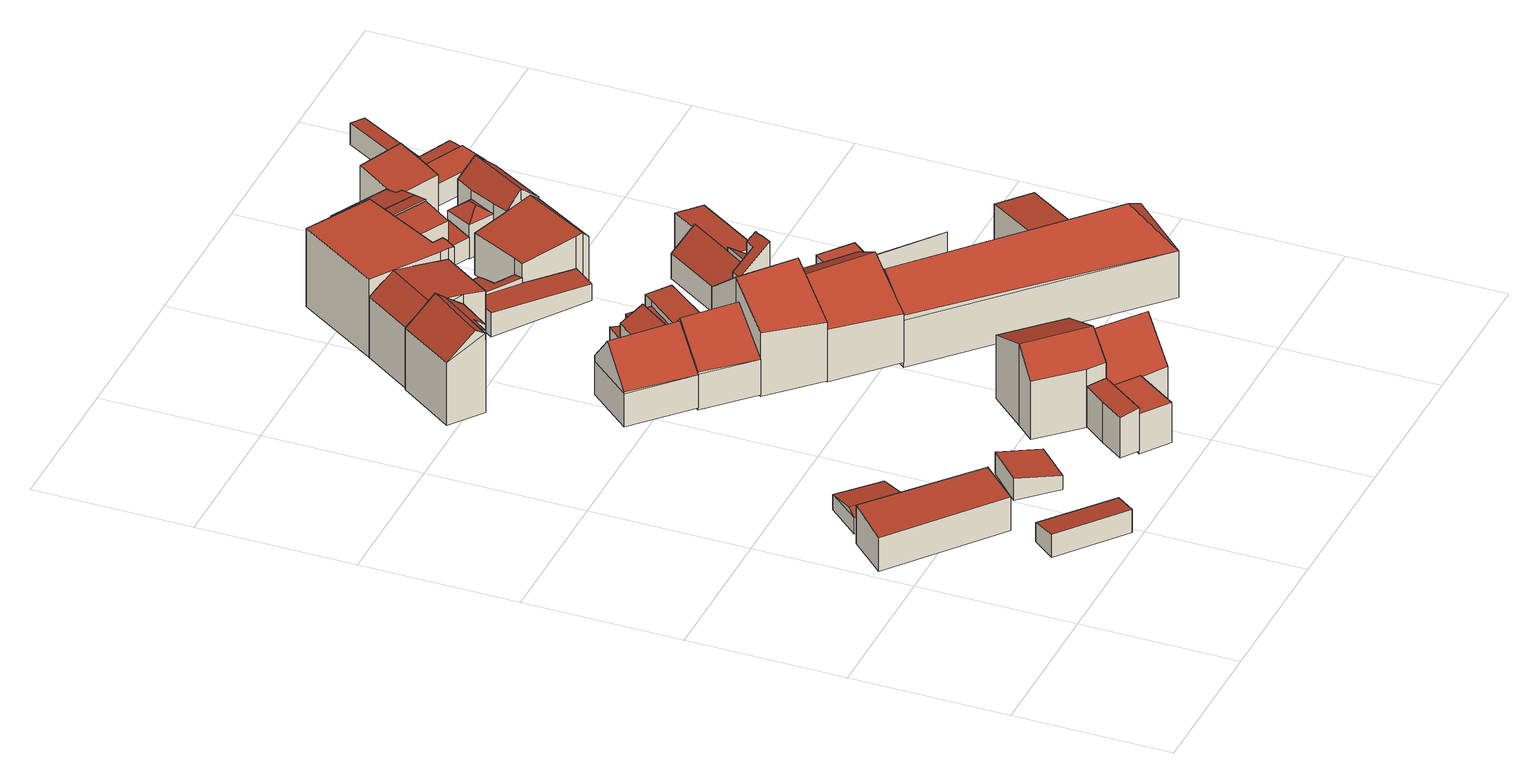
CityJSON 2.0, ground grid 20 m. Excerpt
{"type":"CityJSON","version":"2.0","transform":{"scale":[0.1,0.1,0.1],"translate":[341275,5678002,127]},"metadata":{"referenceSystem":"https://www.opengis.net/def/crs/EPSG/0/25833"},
"CityObjects":{
"building1":{"type":"Building","attributes":{"Dachtyp_tdc":"tdcPolyFlatRoof","Gemeindeschluessel":14729160,"Dachneigung":7.32,"QualitaetDacherkennung":60,"Geometrietyp2DReferenz":"3000","function":"31001_9998","roofType":"2100","measuredHeight":5.3},"geometry":[{"type":"MultiSurface","lod":"2","boundaries":[[[0,1,2,3]],[[1,4,5,2]],[[4,6,7,5]],[[6,0,3,7]],[[6,4,1,0]],[[3,2,5,7]]],"semantics":{"surfaces":[{"type":"WallSurface"},{"type":"RoofSurface"},{"type":"GroundSurface"}],"values":[0,0,0,0,1,2]}}]},
"building2":{"type":"Building","attributes":{"Dachtyp_tdc":"tdcPolyFlatRoof","Gemeindeschluessel":14729160,"Dachneigung":8.55,"QualitaetDacherkennung":77,"Geometrietyp2DReferenz":"3000","function":"31001_9998","roofType":"2100","measuredHeight":3.23},"geometry":[{"type":"MultiSurface","lod":"2","boundaries":[[[8,9,10,11]],[[9,12,13,10]],[[12,14,15,13]],[[14,8,11,15]],[[14,12,9,8]],[[11,10,13,15]]],"semantics":{"surfaces":[{"type":"WallSurface"},{"type":"RoofSurface"},{"type":"GroundSurface"}],"values":[0,0,0,0,1,2]}}]},
"building3":{"type":"Building","attributes":{"Dachtyp_tdc":"tdcGableRoof","Gemeindeschluessel":14729160,"Dachneigung":10.09,"QualitaetDacherkennung":27,"Geometrietyp2DReferenz":"3000","function":"31001_9998","roofType":"3100","measuredHeight":2.75},"geometry":[{"type":"MultiSurface","lod":"2","boundaries":[[[16,17,18,19]],[[17,20,21,18]],[[20,22,23,21]],[[22,16,19,23]],[[20,17,24]],[[16,22,25]],[[17,16,25,24]],[[22,20,24,25]],[[19,18,21,23]]],"semantics":{"surfaces":[{"type":"WallSurface"},{"type":"RoofSurface"},{"type":"GroundSurface"}],"values":[0,0,0,0,0,0,1,1,2]}}]},
"building4":{"type":"Building","attributes":{"Dachtyp_tdc":"tdcPolyFlatRoof","Gemeindeschluessel":14729160,"Dachneigung":11.05,"QualitaetDacherkennung":22,"Geometrietyp2DReferenz":"3000","function":"31001_9998","roofType":"2100","measuredHeight":3},"geometry":[{"type":"MultiSurface","lod":"2","boundaries":[[[26,27,28,29]],[[27,30,31,28]],[[30,32,33,31]],[[32,26,29,33]],[[32,30,27,26]],[[29,28,31,33]]],"semantics":{"surfaces":[{"type":"WallSurface"},{"type":"RoofSurface"},{"type":"GroundSurface"}],"values":[0,0,0,0,1,2]}}]},
"building5":{"type":"Building","attributes":{"Gemeindeschluessel":14729160,"Geometrietyp2DReferenz":"3000","function":"31001_9998","roofType":"9999"},"children":["building5-1","building5-2"]},
"building5-1":{"type":"BuildingPart","attributes":{"Dachtyp_tdc":"tdcPolyFlatRoof","Dachneigung":38.39,"QualitaetDacherkennung":59,"Geometrietyp2DReferenz":"3000","roofType":"2100","measuredHeight":10.61},"parents":["building5"],"geometry":[{"type":"MultiSurface","lod":"2","boundaries":[[[34,35,36,37]],[[35,38,39,36]],[[40,41,42,43]],[[40,44,45,41]],[[44,34,37,45]],[[44,40,43,46,38,35,34]],[[37,36,39,42,41,45]],[[42,39,38,46,43]]],"semantics":{"surfaces":[{"type":"WallSurface"},{"type":"RoofSurface"},{"type":"GroundSurface"},{"type":"ClosureSurface"}],"values":[0,0,0,0,0,1,2,3]}}]},
"building5-2":{"type":"BuildingPart","attributes":{"Dachtyp_tdc":"tdcGableRoof","Dachneigung":38.87,"QualitaetDacherkennung":50,"Geometrietyp2DReferenz":"3000","roofType":"3100","measuredHeight":11.65},"parents":["building5"],"geometry":[{"type":"MultiSurface","lod":"2","boundaries":[[[47,48,49,50]],[[48,43,42,49]],[[51,47,50,52]],[[43,48,53]],[[47,51,54]],[[48,47,54,53]],[[51,46,43,53,54]],[[50,49,42,39,52]],[[52,39,38,46,51]],[[39,42,43,46,38]]],"semantics":{"surfaces":[{"type":"WallSurface"},{"type":"RoofSurface"},{"type":"GroundSurface"},{"type":"ClosureSurface"}],"values":[0,0,0,0,0,1,1,2,0,3]}}]},
"building6":{"type":"Building","attributes":{"Dachtyp_tdc":"tdcPolyFlatRoof","Gemeindeschluessel":14729160,"Dachneigung":9.13,"QualitaetDacherkennung":57,"Geometrietyp2DReferenz":"3000","function":"31001_9998","roofType":"2100","measuredHeight":5.9},"geometry":[{"type":"MultiSurface","lod":"2","boundaries":[[[55,56,57,58]],[[56,59,60,57]],[[59,61,62,60]],[[61,63,64,62]],[[63,55,58,64]],[[63,61,59,56,55]],[[58,57,60,62,64]]],"semantics":{"surfaces":[{"type":"WallSurface"},{"type":"RoofSurface"},{"type":"GroundSurface"}],"values":[0,0,0,0,0,1,2]}}]},
"building7":{"type":"Building","attributes":{"Dachtyp_tdc":"tdcGableRoof","Gemeindeschluessel":14729160,"Dachneigung":47.48,"QualitaetDacherkennung":75,"Geometrietyp2DReferenz":"3000","function":"31001_9998","roofType":"3100","measuredHeight":9.27},"geometry":[{"type":"MultiSurface","lod":"2","boundaries":[[[65,66,67,68]],[[66,69,70,67]],[[69,71,72,70]],[[71,73,74,72]],[[73,65,68,74]],[[73,75,76,77]],[[75,78,79,80,76]],[[66,80,79,69]],[[65,77,76,80,66]],[[69,79,78,71]],[[71,78,75,73]],[[73,77,65]],[[68,67,70,72,74]]],"semantics":{"surfaces":[{"type":"WallSurface"},{"type":"RoofSurface"},{"type":"GroundSurface"}],"values":[0,0,0,0,0,1,1,0,0,0,0,0,2]}}]},
"building8":{"type":"Building","attributes":{"Dachtyp_tdc":"tdcGableRoof","Gemeindeschluessel":14729160,"Dachneigung":22.54,"QualitaetDacherkennung":56,"Geometrietyp2DReferenz":"3000","function":"31001_9998","roofType":"3100","measuredHeight":11.23},"geometry":[{"type":"MultiSurface","lod":"2","boundaries":[[[81,82,83,84]],[[82,85,86,83]],[[85,87,88,86]],[[87,89,90,88]],[[89,91,92,90]],[[91,93,94,92]],[[93,95,96,94]],[[95,97,98,96]],[[97,81,84,98]],[[93,91,89,87,85]],[[85,82,81,97,95,93]],[[84,83,86,88,90,92,94,96,98]]],"semantics":{"surfaces":[{"type":"WallSurface"},{"type":"RoofSurface"},{"type":"GroundSurface"}],"values":[0,0,0,0,0,0,0,0,0,1,1,2]}}]},
"building9":{"type":"Building","attributes":{"Dachtyp_tdc":"tdcFreeFormRoof","Gemeindeschluessel":14729160,"Dachneigung":10.69,"QualitaetDacherkennung":26,"Geometrietyp2DReferenz":"3000","function":"31001_9998","roofType":"5000","measuredHeight":10.76},"geometry":[{"type":"MultiSurface","lod":"2","boundaries":[[[99,100,101,102]],[[100,103,104,101]],[[103,105,106,104]],[[105,107,108,106]],[[107,109,110,108]],[[109,99,102,110]],[[100,99,109,111,112,103]],[[112,111,107,105]],[[105,103,112]],[[109,107,111]],[[102,101,104,106,108,110]]],"semantics":{"surfaces":[{"type":"WallSurface"},{"type":"RoofSurface"},{"type":"GroundSurface"}],"values":[0,0,0,0,0,0,1,1,0,0,2]}}]},
"building10":{"type":"Building","attributes":{"Gemeindeschluessel":14729160,"Geometrietyp2DReferenz":"3000","function":"31001_9998","roofType":"9999"},"children":["building10-1","building10-2"]},
"building10-1":{"type":"BuildingPart","attributes":{"Dachtyp_tdc":"tdcPolyFlatRoof","Dachneigung":0,"QualitaetDacherkennung":75,"Geometrietyp2DReferenz":"3000","roofType":"1000","measuredHeight":5.43},"parents":["building10"],"geometry":[{"type":"MultiSurface","lod":"2","boundaries":[[[113,114,115,116]],[[114,117,118,119,115]],[[120,113,116,121,122]],[[120,117,114,113]],[[116,115,119,121]],[[122,118,117,120]],[[122,121,119,118]]],"semantics":{"surfaces":[{"type":"WallSurface"},{"type":"RoofSurface"},{"type":"GroundSurface"},{"type":"ClosureSurface"}],"values":[0,0,0,1,2,0,3]}}]},
"building10-2":{"type":"BuildingPart","attributes":{"Dachtyp_tdc":"tdcGableRoof","Dachneigung":45.71,"QualitaetDacherkennung":61,"Geometrietyp2DReferenz":"3000","roofType":"3100","measuredHeight":10.16},"parents":["building10"],"geometry":[{"type":"MultiSurface","lod":"2","boundaries":[[[123,124,125,126]],[[124,122,121,125]],[[118,127,128,119]],[[127,129,130,128]],[[129,131,132,130]],[[131,133,134,132]],[[133,123,126,134]],[[129,127,118,122,124,123]],[[123,133,131,129]],[[126,125,121,119,128,130,132,134]],[[118,119,121,122]]],"semantics":{"surfaces":[{"type":"WallSurface"},{"type":"RoofSurface"},{"type":"GroundSurface"},{"type":"ClosureSurface"}],"values":[0,0,0,0,0,0,0,1,1,2,3]}}]},
"building11":{"type":"Building","attributes":{"Dachtyp_tdc":"tdcPolyFlatRoof","Gemeindeschluessel":14729160,"Dachneigung":28.07,"QualitaetDacherkennung":67,"Geometrietyp2DReferenz":"3000","function":"31001_9998","roofType":"2100","measuredHeight":6.4},"geometry":[{"type":"MultiSurface","lod":"2","boundaries":[[[135,136,137,138]],[[136,139,140,137]],[[139,141,142,140]],[[141,135,138,142]],[[141,139,136,135]],[[138,137,140,142]]],"semantics":{"surfaces":[{"type":"WallSurface"},{"type":"RoofSurface"},{"type":"GroundSurface"}],"values":[0,0,0,0,1,2]}}]},
"building12":{"type":"Building","attributes":{"Gemeindeschluessel":14729160,"Geometrietyp2DReferenz":"3000","function":"31001_9998","roofType":"9999"},"children":["building12-1","building12-2"]},
"building12-1":{"type":"BuildingPart","attributes":{"Dachtyp_tdc":"tdcGableRoof","Dachneigung":48.53,"QualitaetDacherkennung":63,"Geometrietyp2DReferenz":"3000","roofType":"3100","measuredHeight":10.08},"parents":["building12"],"geometry":[{"type":"MultiSurface","lod":"2","boundaries":[[[143,144,145,146]],[[144,147,148,149,145]],[[150,151,152,153,154]],[[151,143,146,152]],[[151,155,156,157]],[[158,78,156,155,150]],[[150,155,151]],[[147,158,150]],[[144,78,158,147]],[[143,157,156,78,144]],[[151,157,143]],[[146,145,149,153,152]],[[154,148,147,150]],[[154,153,149,148]]],"semantics":{"surfaces":[{"type":"WallSurface"},{"type":"RoofSurface"},{"type":"GroundSurface"},{"type":"ClosureSurface"}],"values":[0,0,0,0,1,1,0,0,0,0,0,2,0,3]}}]},
"building12-2":{"type":"BuildingPart","attributes":{"Dachtyp_tdc":"tdcPolyFlatRoof","Dachneigung":2.84,"QualitaetDacherkennung":76,"Geometrietyp2DReferenz":"3000","roofType":"2100","measuredHeight":3.53},"parents":["building12"],"geometry":[{"type":"MultiSurface","lod":"2","boundaries":[[[159,160,161,162]],[[160,154,153,161]],[[148,163,164,149]],[[163,165,166,164]],[[165,159,162,166]],[[165,163,148,154,160,159]],[[162,161,153,149,164,166]],[[148,149,153,154]]],"semantics":{"surfaces":[{"type":"WallSurface"},{"type":"RoofSurface"},{"type":"GroundSurface"},{"type":"ClosureSurface"}],"values":[0,0,0,0,0,1,2,3]}}]},
"building13":{"type":"Building","attributes":{"Gemeindeschluessel":14729160,"Geometrietyp2DReferenz":"3000","function":"31001_9998","roofType":"9999"},"children":["building13-1","building13-2"]},
"building13-1":{"type":"BuildingPart","attributes":{"Dachtyp_tdc":"tdcPolyFlatRoof","Dachneigung":40.67,"QualitaetDacherkennung":43,"Geometrietyp2DReferenz":"3000","roofType":"2100","measuredHeight":12.22},"parents":["building13"],"geometry":[{"type":"MultiSurface","lod":"2","boundaries":[[[167,168,169,170,171]],[[168,172,173,169]],[[172,174,175,173]],[[174,176,177,175]],[[176,178,179,177]],[[178,180,181,179]],[[180,182,183,184,181]],[[182,180,178,176,174,172,168,167]],[[170,169,173,175,177,179,181,184]],[[167,171,183,182]],[[171,170,184,183]]],"semantics":{"surfaces":[{"type":"WallSurface"},{"type":"RoofSurface"},{"type":"GroundSurface"},{"type":"ClosureSurface"}],"values":[0,0,0,0,0,0,0,1,2,0,3]}}]},
"building13-2":{"type":"BuildingPart","attributes":{"Dachtyp_tdc":"tdcGableRoof","Dachneigung":41.25,"QualitaetDacherkennung":64,"Geometrietyp2DReferenz":"3000","roofType":"3100","measuredHeight":13.37},"parents":["building13"],"geometry":[{"type":"MultiSurface","lod":"2","boundaries":[[[185,186,187,188]],[[186,171,170,187]],[[183,189,190,184]],[[189,191,192,190]],[[191,193,194,192]],[[193,195,196,194]],[[195,197,198,196]],[[197,185,188,198]],[[193,191,189,183,171,186,185]],[[185,197,195,193]],[[188,187,170,184,190,192,194,196,198]],[[183,184,170,171]]],"semantics":{"surfaces":[{"type":"WallSurface"},{"type":"RoofSurface"},{"type":"GroundSurface"},{"type":"ClosureSurface"}],"values":[0,0,0,0,0,0,0,0,1,1,2,3]}}]},
"building14":{"type":"Building","attributes":{"Dachtyp_tdc":"tdcPolyFlatRoof","Gemeindeschluessel":14729160,"Dachneigung":3.11,"QualitaetDacherkennung":54,"Geometrietyp2DReferenz":"3000","function":"31001_9998","roofType":"2100","measuredHeight":2.56},"geometry":[{"type":"MultiSurface","lod":"2","boundaries":[[[199,200,201,202]],[[200,203,204,201]],[[203,205,206,204]],[[205,207,208,206]],[[207,209,210,208]],[[209,211,212,210]],[[211,213,214,212]],[[213,199,202,214]],[[213,211,209,207,205,203,200,199]],[[202,201,204,206,208,210,212,214]]],"semantics":{"surfaces":[{"type":"WallSurface"},{"type":"RoofSurface"},{"type":"GroundSurface"}],"values":[0,0,0,0,0,0,0,0,1,2]}}]},
"building15":{"type":"Building","attributes":{"Dachtyp_tdc":"tdcPolyFlatRoof","Gemeindeschluessel":14729160,"Dachneigung":0,"QualitaetDacherkennung":24,"Geometrietyp2DReferenz":"3000","function":"31001_9998","roofType":"1000","measuredHeight":10.68},"geometry":[{"type":"MultiSurface","lod":"2","boundaries":[[[215,216,110,102]],[[216,217,108,110]],[[217,218,219,108]],[[218,220,221,219]],[[220,222,223,221]],[[222,224,225,223]],[[224,226,227,225]],[[226,228,229,227]],[[228,230,231,229]],[[230,215,102,231]],[[230,228,226,224,222,220,218,217,216,215]],[[102,110,108,219,221,223,225,227,229,231]]],"semantics":{"surfaces":[{"type":"WallSurface"},{"type":"RoofSurface"},{"type":"GroundSurface"}],"values":[0,0,0,0,0,0,0,0,0,0,1,2]}}]},
"building16":{"type":"Building","attributes":{"Dachtyp_tdc":"tdcFreeFormRoof","Gemeindeschluessel":14729160,"Dachneigung":35.16,"QualitaetDacherkennung":26,"Geometrietyp2DReferenz":"3000","function":"31001_9998","roofType":"5000","measuredHeight":11.28},"geometry":[{"type":"MultiSurface","lod":"2","boundaries":[[[232,233,234,235]],[[233,236,237,234]],[[236,238,239,237]],[[238,240,241,239]],[[240,232,235,241]],[[233,242,243,236]],[[242,232,240,238,243]],[[238,236,243]],[[233,232,242]],[[235,234,237,239,241]]],"semantics":{"surfaces":[{"type":"WallSurface"},{"type":"RoofSurface"},{"type":"GroundSurface"}],"values":[0,0,0,0,0,1,1,0,0,2]}}]},
"building17":{"type":"Building","attributes":{"Dachtyp_tdc":"tdcPolyFlatRoof","Gemeindeschluessel":14729160,"Dachneigung":10.69,"QualitaetDacherkennung":46,"Geometrietyp2DReferenz":"3000","function":"31001_9998","roofType":"2100","measuredHeight":3.09},"geometry":[{"type":"MultiSurface","lod":"2","boundaries":[[[244,245,246,247]],[[245,248,249,246]],[[248,250,251,249]],[[250,252,253,251]],[[252,254,255,253]],[[254,256,257,255]],[[256,258,259,257]],[[258,260,261,259]],[[260,262,263,261]],[[262,244,247,263]],[[262,260,258,256,254,252,250,248,245,244]],[[247,246,249,251,253,255,257,259,261,263]]],"semantics":{"surfaces":[{"type":"WallSurface"},{"type":"RoofSurface"},{"type":"GroundSurface"}],"values":[0,0,0,0,0,0,0,0,0,0,1,2]}}]},
"building18":{"type":"Building","attributes":{"Dachtyp_tdc":"tdcPolyFlatRoof","Gemeindeschluessel":14729160,"Dachneigung":4.32,"QualitaetDacherkennung":46,"Geometrietyp2DReferenz":"3000","function":"31001_9998","roofType":"2100","measuredHeight":3.33},"geometry":[{"type":"MultiSurface","lod":"2","boundaries":[[[264,265,266,267]],[[265,268,269,266]],[[268,270,271,269]],[[270,272,273,271]],[[272,264,267,273]],[[272,270,268,265,264]],[[267,266,269,271,273]]],"semantics":{"surfaces":[{"type":"WallSurface"},{"type":"RoofSurface"},{"type":"GroundSurface"}],"values":[0,0,0,0,0,1,2]}}]},
"building19":{"type":"Building","attributes":{"Dachtyp_tdc":"tdcPolyFlatRoof","Gemeindeschluessel":14729160,"Dachneigung":36.18,"QualitaetDacherkennung":65,"Geometrietyp2DReferenz":"3000","function":"31001_9998","roofType":"2100","measuredHeight":6.93},"geometry":[{"type":"MultiSurface","lod":"2","boundaries":[[[274,275,276,277]],[[275,278,279,276]],[[278,280,281,279]],[[280,282,283,281]],[[282,284,285,283]],[[284,274,277,285]],[[284,282,280,278,275,274]],[[277,276,279,281,283,285]]],"semantics":{"surfaces":[{"type":"WallSurface"},{"type":"RoofSurface"},{"type":"GroundSurface"}],"values":[0,0,0,0,0,0,1,2]}}]},
"building20":{"type":"Building","attributes":{"Dachtyp_tdc":"tdcPolyFlatRoof","Gemeindeschluessel":14729160,"Dachneigung":9.46,"QualitaetDacherkennung":33,"Geometrietyp2DReferenz":"3000","function":"31001_9998","roofType":"2100","measuredHeight":7.01},"geometry":[{"type":"MultiSurface","lod":"2","boundaries":[[[286,287,288,289]],[[287,290,291,288]],[[290,292,293,291]],[[292,286,289,293]],[[292,290,287,286]],[[289,288,291,293]]],"semantics":{"surfaces":[{"type":"WallSurface"},{"type":"RoofSurface"},{"type":"GroundSurface"}],"values":[0,0,0,0,1,2]}}]},
"building21":{"type":"Building","attributes":{"Dachtyp_tdc":"tdcPolyFlatRoof","Gemeindeschluessel":14729160,"Dachneigung":40.97,"QualitaetDacherkennung":80,"Geometrietyp2DReferenz":"3000","function":"31001_9998","roofType":"2100","measuredHeight":6.16},"geometry":[{"type":"MultiSurface","lod":"2","boundaries":[[[294,295,296,297]],[[295,298,299,296]],[[298,300,301,299]],[[300,302,303,301]],[[302,304,305,303]],[[304,294,297,305]],[[304,302,300,298,295,294]],[[297,296,299,301,303,305]]],"semantics":{"surfaces":[{"type":"WallSurface"},{"type":"RoofSurface"},{"type":"GroundSurface"}],"values":[0,0,0,0,0,0,1,2]}}]},
"building22":{"type":"Building","attributes":{"Dachtyp_tdc":"tdcPolyFlatRoof","Gemeindeschluessel":14729160,"Dachneigung":13.18,"QualitaetDacherkennung":62,"Geometrietyp2DReferenz":"3000","function":"31001_9998","roofType":"2100","measuredHeight":7.15},"geometry":[{"type":"MultiSurface","lod":"2","boundaries":[[[306,307,308,309]],[[307,310,311,308]],[[310,312,313,311]],[[312,314,291,313]],[[314,315,288,291]],[[315,306,309,288]],[[315,314,312,310,307,306]],[[309,308,311,313,291,288]]],"semantics":{"surfaces":[{"type":"WallSurface"},{"type":"RoofSurface"},{"type":"GroundSurface"}],"values":[0,0,0,0,0,0,1,2]}}]},
"building23":{"type":"Building","attributes":{"Gemeindeschluessel":14729160,"Geometrietyp2DReferenz":"3000","function":"31001_9998","roofType":"9999"},"children":["building23-1","building23-2","building23-3"]},
"building23-1":{"type":"BuildingPart","attributes":{"Dachtyp_tdc":"tdcHipAndGableRoof","Dachneigung":42.34,"QualitaetDacherkennung":30,"Geometrietyp2DReferenz":"3000","roofType":"5000","measuredHeight":11},"parents":["building23"],"geometry":[{"type":"MultiSurface","lod":"2","boundaries":[[[316,317,318,319]],[[317,320,321,318]],[[320,322,323,321]],[[322,324,325,323]],[[324,326,327,325]],[[326,328,329,327]],[[324,330,331]],[[332,333,334,335,336,331,330]],[[324,331,336,337]],[[324,337,326]],[[326,337,336,335,328]],[[316,334,333,317]],[[317,333,332,320]],[[320,332,330,322]],[[322,330,324]],[[319,318,321,323,325,327,329]],[[319,329,328,316]],[[328,335,334,316]]],"semantics":{"surfaces":[{"type":"WallSurface"},{"type":"RoofSurface"},{"type":"GroundSurface"},{"type":"ClosureSurface"}],"values":[0,0,0,0,0,0,1,1,1,0,0,0,0,0,0,2,3,3]}}]},
"building23-2":{"type":"BuildingPart","attributes":{"Dachtyp_tdc":"tdcPolyFlatRoof","Dachneigung":0,"QualitaetDacherkennung":66,"Geometrietyp2DReferenz":"3000","roofType":"1000","measuredHeight":3.37},"parents":["building23"],"geometry":[{"type":"MultiSurface","lod":"2","boundaries":[[[338,339,340,341]],[[342,343,344,345]],[[343,346,347,344]],[[346,338,341,347]],[[346,343,342,339,338]],[[341,340,345,344,347]],[[345,340,339,342]]],"semantics":{"surfaces":[{"type":"WallSurface"},{"type":"RoofSurface"},{"type":"GroundSurface"},{"type":"ClosureSurface"}],"values":[0,0,0,0,1,2,3]}}]},
"building23-3":{"type":"BuildingPart","attributes":{"Dachtyp_tdc":"tdcPolyFlatRoof","Dachneigung":48.2,"QualitaetDacherkennung":51,"Geometrietyp2DReferenz":"3000","roofType":"2100","measuredHeight":11.34},"parents":["building23"],"geometry":[{"type":"MultiSurface","lod":"2","boundaries":[[[348,349,342,345,329,328,335]],[[350,351,352,340,339]],[[351,353,334,316,319,352]],[[351,350,349,348,353]],[[319,329,345,340,352]],[[348,335,334,353]],[[328,329,319,316]],[[328,316,334,335]],[[339,342,349,350]],[[339,340,345,342]]],"semantics":{"surfaces":[{"type":"WallSurface"},{"type":"RoofSurface"},{"type":"GroundSurface"},{"type":"ClosureSurface"}],"values":[0,0,0,1,2,0,3,3,0,3]}}]},
"building24":{"type":"Building","attributes":{"Dachtyp_tdc":"tdcPolyFlatRoof","Gemeindeschluessel":14729160,"Dachneigung":12.41,"QualitaetDacherkennung":75,"Geometrietyp2DReferenz":"3000","function":"31001_9998","roofType":"2100","measuredHeight":6.58},"geometry":[{"type":"MultiSurface","lod":"2","boundaries":[[[354,312,355,356]],[[312,310,357,355]],[[310,358,359,357]],[[358,360,361,359]],[[360,362,363,361]],[[362,354,356,363]],[[362,360,358,310,312,354]],[[356,355,357,359,361,363]]],"semantics":{"surfaces":[{"type":"WallSurface"},{"type":"RoofSurface"},{"type":"GroundSurface"}],"values":[0,0,0,0,0,0,1,2]}}]},
"building25":{"type":"Building","attributes":{"Dachtyp_tdc":"tdcPolyFlatRoof","Gemeindeschluessel":14729160,"Dachneigung":7.82,"QualitaetDacherkennung":58,"Geometrietyp2DReferenz":"3000","function":"31001_9998","roofType":"2100","measuredHeight":3.26},"geometry":[{"type":"MultiSurface","lod":"2","boundaries":[[[364,365,366,367]],[[365,368,369,366]],[[368,370,371,369]],[[370,364,367,371]],[[370,368,365,364]],[[367,366,369,371]]],"semantics":{"surfaces":[{"type":"WallSurface"},{"type":"RoofSurface"},{"type":"GroundSurface"}],"values":[0,0,0,0,1,2]}}]},
"building26":{"type":"Building","attributes":{"Gemeindeschluessel":14729160,"Geometrietyp2DReferenz":"3000","function":"31001_9998","roofType":"9999"},"children":["building26-1","building26-2"]},
"building26-1":{"type":"BuildingPart","attributes":{"Dachtyp_tdc":"tdcGableRoof","Dachneigung":10.55,"QualitaetDacherkennung":42,"Geometrietyp2DReferenz":"3000","roofType":"3100","measuredHeight":7.21},"parents":["building26"],"geometry":[{"type":"MultiSurface","lod":"2","boundaries":[[[372,373,374,375]],[[373,376,377,374]],[[376,378,379,377]],[[378,380,381,379]],[[380,382,383,381]],[[384,385,386,387]],[[385,372,375,386]],[[388,389,382,380,378,376,373,372]],[[372,385,384,388]],[[375,374,377,379,381,383,390,391,387,386]],[[391,390,389,388]],[[390,383,382,389]],[[391,388,384,387]]],"semantics":{"surfaces":[{"type":"WallSurface"},{"type":"RoofSurface"},{"type":"GroundSurface"},{"type":"ClosureSurface"}],"values":[0,0,0,0,0,0,0,1,1,2,3,3,3]}}]},
"building26-2":{"type":"BuildingPart","attributes":{"Dachtyp_tdc":"tdcGableRoof","Dachneigung":42.16,"QualitaetDacherkennung":75,"Geometrietyp2DReferenz":"3000","roofType":"3100","measuredHeight":8.65},"parents":["building26"],"geometry":[{"type":"MultiSurface","lod":"2","boundaries":[[[392,393,383,382]],[[392,394,395,393]],[[394,396,397,395]],[[396,398,399,397]],[[398,400,401,399]],[[400,402,403,401]],[[402,404,384,387,403]],[[398,396,394,392,382,405]],[[405,404,402,400,398]],[[387,391,390,383,393,395,397,399,401,403]],[[389,388,384,404,405]],[[390,391,388,389]],[[391,387,384,388]],[[382,389,405]],[[390,389,382,383]]],"semantics":{"surfaces":[{"type":"WallSurface"},{"type":"RoofSurface"},{"type":"GroundSurface"},{"type":"ClosureSurface"}],"values":[0,0,0,0,0,0,0,1,1,2,0,3,3,0,3]}}]},
"building27":{"type":"Building","attributes":{"Dachtyp_tdc":"tdcPolyFlatRoof","Gemeindeschluessel":14729160,"Dachneigung":7.19,"QualitaetDacherkennung":67,"Geometrietyp2DReferenz":"3000","function":"31001_9998","roofType":"2100","measuredHeight":5.64},"geometry":[{"type":"MultiSurface","lod":"2","boundaries":[[[406,407,305,408]],[[407,409,303,305]],[[409,410,411,303]],[[410,412,413,411]],[[412,406,408,413]],[[412,410,409,407,406]],[[408,305,303,411,413]]],"semantics":{"surfaces":[{"type":"WallSurface"},{"type":"RoofSurface"},{"type":"GroundSurface"}],"values":[0,0,0,0,0,1,2]}}]},
"building28":{"type":"Building","attributes":{"Dachtyp_tdc":"tdcFreeFormRoof","Gemeindeschluessel":14729160,"Dachneigung":38.26,"QualitaetDacherkennung":2,"Geometrietyp2DReferenz":"3000","function":"31001_9998","roofType":"5000","measuredHeight":6.06},"geometry":[{"type":"MultiSurface","lod":"2","boundaries":[[[414,415,416,417]],[[415,418,419,416]],[[418,420,421,419]],[[420,414,417,421]],[[422,423,420,418]],[[422,418,415]],[[423,422,415,414]],[[423,414,420]],[[417,416,419,421]]],"semantics":{"surfaces":[{"type":"WallSurface"},{"type":"RoofSurface"},{"type":"GroundSurface"}],"values":[0,0,0,0,1,1,1,1,2]}}]},
"building29":{"type":"Building","attributes":{"Dachtyp_tdc":"tdcPolyFlatRoof","Gemeindeschluessel":14729160,"Dachneigung":10.1,"QualitaetDacherkennung":68,"Geometrietyp2DReferenz":"3000","function":"31001_9998","roofType":"2100","measuredHeight":7.03},"geometry":[{"type":"MultiSurface","lod":"2","boundaries":[[[424,425,426,427]],[[425,428,429,426]],[[428,430,431,429]],[[430,432,433,431]],[[432,434,435,433]],[[434,436,437,435]],[[436,438,439,437]],[[438,424,427,439]],[[438,436,434,432,430,428,425,424]],[[427,426,429,431,433,435,437,439]]],"semantics":{"surfaces":[{"type":"WallSurface"},{"type":"RoofSurface"},{"type":"GroundSurface"}],"values":[0,0,0,0,0,0,0,0,1,2]}}]},
"building30":{"type":"Building","attributes":{"Dachtyp_tdc":"tdcPolyFlatRoof","Gemeindeschluessel":14729160,"Dachneigung":4.49,"QualitaetDacherkennung":27,"Geometrietyp2DReferenz":"3000","function":"31001_9998","roofType":"2100","measuredHeight":5.67},"geometry":[{"type":"MultiSurface","lod":"2","boundaries":[[[440,441,442,443]],[[441,444,445,442]],[[444,446,447,445]],[[446,440,443,447]],[[446,444,441,440]],[[443,442,445,447]]],"semantics":{"surfaces":[{"type":"WallSurface"},{"type":"RoofSurface"},{"type":"GroundSurface"}],"values":[0,0,0,0,1,2]}}]},
"building31":{"type":"Building","attributes":{"Dachtyp_tdc":"tdcPolyFlatRoof","Gemeindeschluessel":14729160,"Dachneigung":0,"QualitaetDacherkennung":0,"Geometrietyp2DReferenz":"3000","BezugspunktDach":"2000","function":"31001_9998","measuredHeight":3},"geometry":[{"type":"MultiSurface","lod":"2","boundaries":[[[448,449,450,451,452]],[[452,451,453,454]],[[451,450,455,453]],[[450,449,456,455]],[[449,448,457,456]],[[448,452,454,457]],[[454,453,455,456,457]]],"semantics":{"surfaces":[{"type":"RoofSurface"},{"type":"WallSurface"},{"type":"GroundSurface"}],"values":[0,1,1,1,1,1,2]}}]},
"building32":{"type":"Building","attributes":{"Gemeindeschluessel":14729160,"Geometrietyp2DReferenz":"3000","function":"31001_9998","roofType":"9999"},"children":["building32-1","building32-2"]},
"building32-1":{"type":"BuildingPart","attributes":{"Dachtyp_tdc":"tdcPolyFlatRoof","Dachneigung":6.18,"QualitaetDacherkennung":61,"Geometrietyp2DReferenz":"3000","roofType":"2100","measuredHeight":2.85},"parents":["building32"],"geometry":[{"type":"MultiSurface","lod":"2","boundaries":[[[458,459,460,461]],[[459,462,454,460]],[[462,463,457,454]],[[462,459,458,463]],[[457,461,460,454]],[[458,461,457,463]]],"semantics":{"surfaces":[{"type":"WallSurface"},{"type":"RoofSurface"},{"type":"GroundSurface"},{"type":"ClosureSurface"}],"values":[0,0,0,1,2,3]}}]},
"building32-2":{"type":"BuildingPart","attributes":{"Dachtyp_tdc":"tdcPolyFlatRoof","Dachneigung":7.53,"QualitaetDacherkennung":64,"Geometrietyp2DReferenz":"3000","roofType":"2100","measuredHeight":2.99},"parents":["building32"],"geometry":[{"type":"MultiSurface","lod":"2","boundaries":[[[448,464,465,457,463]],[[464,466,467,465]],[[466,468,458,461,467]],[[466,464,448,468]],[[461,457,465,467]],[[463,458,468,448]],[[463,457,461,458]]],"semantics":{"surfaces":[{"type":"WallSurface"},{"type":"RoofSurface"},{"type":"GroundSurface"},{"type":"ClosureSurface"}],"values":[0,0,0,1,2,0,3]}}]}
},
"vertices":[
[2,244,63],[44,289,70],[44,289,17],[2,244,17],[171,180,70],[171,180,17],[135,137,63],[135,137,17],
[94,70,55],[117,99,49],[117,99,23],[94,70,23],[199,31,49],[199,31,23],[175,5,55],[175,5,23],
[110,253,40],[60,298,40],[60,298,18],[110,253,18],[96,339,39],[96,339,18],[143,295,39],[143,295,18],[70,309,46],[119,264,46],
[237,198,45],[278,156,34],[278,156,15],[237,198,15],[237,115,34],[237,115,15],[195,158,45],[195,158,15],
[144,798,130],[128,777,130],[128,777,32],[144,798,32],[120,783,138],[120,783,32],[182,826,120],[182,826,32],[162,840,32],[162,840,138],[156,789,118],[156,789,32],[151,825,138],
[68,800,118],[117,871,116],[117,871,32],[68,800,32],[109,769,140],[109,769,32],[151,848,149],[99,777,149],
[320,79,70],[341,109,70],[341,109,15],[320,79,15],[364,138,70],[364,138,15],[383,122,74],[383,122,15],[341,64,74],[341,64,15],
[154,618,68],[202,674,68],[202,674,23],[154,618,23],[247,637,68],[247,637,23],[272,616,68],[272,616,23],[221,555,68],[221,555,23],[249,589,116],[181,649,116],[154,618,71],[272,616,73],[247,637,74],[202,674,76],
[442,191,101],[440,189,102],[440,189,14],[442,191,14],[403,146,126],[403,146,14],[383,122,95],[383,122,14],[364,138,93],[364,138,14],[317,187,94],[317,187,14],[338,210,126],[338,210,14],[379,255,101],[379,255,14],[416,218,101],[416,218,14],
[250,873,127],[206,809,127],[206,809,34],[250,873,34],[182,826,133],[182,826,34],[117,871,117],[117,871,34],[159,932,117],[159,932,34],[241,878,129],[241,878,34],[187,914,141],[144,852,141],
[376,39,66],[341,64,66],[341,64,11],[376,39,11],[379,116,66],[379,116,61],[379,116,11],[413,92,66],[413,92,11],[413,92,63],
[472,107,113],[443,71,65],[443,71,11],[472,107,11],[383,122,68],[383,122,11],[411,155,113],[411,155,11],[440,189,68],[440,189,11],[498,139,72],[498,139,11],
[272,616,90],[247,637,73],[247,637,26],[272,616,26],[276,673,74],[276,673,26],[300,655,90],[300,655,26],
[221,555,69],[272,616,69],[272,616,20],[221,555,20],[298,595,69],[298,595,54],[298,595,20],[327,571,69],[276,501,69],[276,501,20],[327,571,20],[327,571,56],[303,539,121],[248,588,121],[221,555,72],[298,595,71],
[394,658,56],[338,586,56],[338,586,20],[394,658,20],[358,668,54],[358,668,20],[368,680,54],[368,680,20],
[370,565,105],[378,577,105],[378,577,18],[370,565,18],[370,565,104],[401,561,129],[401,561,18],[408,572,129],[408,572,18],[417,565,139],[417,565,18],[414,561,139],[414,561,18],[411,555,140],[411,555,18],[403,542,140],[403,542,101],[403,542,18],
[307,544,151],[338,586,107],[338,586,18],[307,544,18],[395,531,113],[395,531,18],[385,515,129],[385,515,18],[369,493,151],[369,493,18],[334,443,98],[334,443,18],[276,501,105],[276,501,18],
[298,595,47],[272,616,49],[272,616,25],[298,595,25],[300,655,49],[300,655,25],[276,673,51],[276,673,25],[296,694,51],[296,694,25],[311,673,50],[311,673,25],[330,688,49],[330,688,25],[358,668,47],[358,668,25],
[250,873,141],[241,878,141],[159,932,141],[227,1037,141],[227,1037,34],[303,996,141],[303,996,34],[309,993,141],[309,993,34],[255,894,141],[255,894,34],[268,887,141],[268,887,34],[266,882,141],[266,882,34],[256,868,141],[256,868,34],
[470,462,104],[404,378,82],[404,378,16],[470,462,16],[334,443,88],[334,443,16],[385,515,111],[385,515,16],[395,531,100],[395,531,16],[445,430,128],[368,491,128],
[342,829,59],[335,817,62],[335,817,31],[342,829,31],[279,853,62],[279,853,31],[256,868,62],[256,868,31],[266,882,59],[266,882,31],[268,887,58],[268,887,31],[273,897,56],[273,897,31],[327,867,55],[327,867,31],[325,860,56],[325,860,31],[316,843,60],[316,843,31],
[392,774,50],[370,746,50],[370,746,27],[392,774,27],[259,824,60],[259,824,27],[279,853,60],[279,853,27],[335,817,55],[335,817,27],
[414,561,86],[417,565,86],[417,565,17],[414,561,17],[424,575,86],[424,575,17],[449,612,85],[449,612,17],[483,591,55],[483,591,17],[450,538,55],[450,538,17],
[304,952,94],[322,987,101],[322,987,31],[304,952,31],[384,955,101],[384,955,31],[366,920,94],[366,920,31],
[424,575,80],[409,585,64],[409,585,18],[424,575,18],[405,604,52],[405,604,18],[458,685,52],[458,685,18],[485,667,80],[485,667,18],[449,612,80],[449,612,18],
[309,993,103],[303,996,103],[303,996,31],[309,993,31],[313,1016,98],[313,1016,31],[394,973,98],[394,973,31],[384,955,103],[322,987,103],
[521,373,73],[615,292,73],[615,292,9],[521,373,9],[653,259,73],[653,259,9],[707,212,73],[707,212,9],[652,143,73],[652,143,9],[404,378,73],[404,378,9],[450,436,73],[450,436,9],[707,212,86],[656,207,119],[653,259,88],[615,292,88],[521,373,91],[450,436,93],[430,412,119],[404,378,80],
[569,506,43],[502,422,43],[502,422,9],[569,506,9],[463,452,43],[470,462,43],[470,462,9],[463,452,9],[530,537,43],[530,537,9],
[450,436,118],[463,452,94],[502,422,94],[538,393,94],[538,393,9],[521,373,122],
[405,993,93],[394,973,32],[405,993,32],[313,1016,32],[331,1050,89],[331,1050,32],[405,1012,89],[405,1012,32],[398,997,93],[398,997,32],
[366,920,57],[384,955,62],[384,955,29],[366,920,29],[412,940,62],[412,940,29],[394,906,57],[394,906,29],
[398,769,96],[392,774,94],[392,774,23],[398,769,23],[335,817,81],[335,817,23],[342,829,81],[342,829,23],[374,891,80],[374,891,23],[415,869,89],[415,869,23],[457,847,86],[404,764,89],[404,764,23],[457,847,23],[447,853,96],[435,859,93],[435,859,23],[447,853,23],
[425,889,88],[425,889,23],[444,924,86],[444,924,23],[457,946,87],[457,946,23],[478,933,110],[478,933,23],[502,918,85],[502,918,23],[495,908,86],[495,908,23],[457,847,88],[435,859,110],
[483,591,69],[449,612,74],[483,591,18],[485,667,74],[505,700,74],[505,700,18],[539,678,69],[539,678,18],
[444,924,74],[425,889,74],[425,889,28],[444,924,28],[394,906,74],[394,906,28],[412,940,74],[412,940,28],[415,907,88],[420,916,88],
[398,997,88],[405,1012,91],[405,1012,29],[398,997,29],[424,1052,99],[424,1052,29],[482,1026,100],[482,1026,29],[466,991,93],[466,991,29],[459,977,90],[459,977,29],[455,969,88],[455,969,29],[405,993,88],[405,993,29],
[718,347,59],[653,259,68],[653,259,11],[718,347,11],[615,292,68],[615,292,11],[679,380,59],[679,380,11],
[502,1017,53],[482,1026,53],[466,991,53],[551,950,53],[568,986,53],[551,950,23],[568,986,23],[466,991,23],[482,1026,23],[502,1017,23],
[533,1025,49],[578,1005,49],[578,1005,23],[533,1025,23],[568,986,51],[502,1017,51],
[563,1121,52],[563,1121,23],[582,1111,50],[582,1111,23],[533,1025,50]
]}
